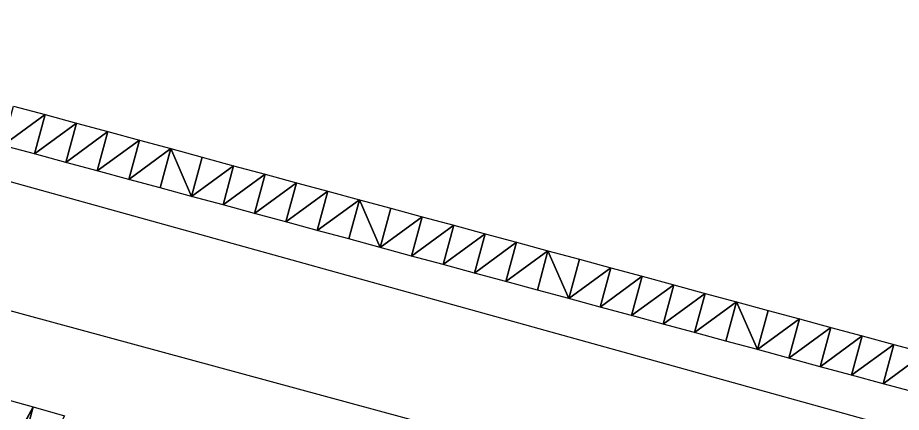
# Model space of a CAD drawing. Header units: metres. Extents: x 1882598 to 1885460, y 3171405 to 3171756.
# Drawn here: x 1883946.74 to 1883973.87, y 3171648.08 to 3171660.21 of the extents above; entities that cross this region are included whole.
import ezdxf

# ---------------------------------------------------------------- set-up
doc = ezdxf.new("R2010")
doc.units = ezdxf.units.M
doc.header["$MEASUREMENT"] = 0
doc.layers.add('00DR-R_HTA_Cl A', color=7, linetype='Continuous', true_color=0xcc0000)
doc.layers.add('Triangles surfaces projet', color=7, linetype='Continuous', true_color=0x848484)
doc.layers.add('Route - 27-28_RD561 IndG - Axe', color=1, linetype='Continuous')

msp = doc.modelspace()

# ---------------------------------------------------------------- linework, layer by layer
at = {"layer": '00DR-R_HTA_Cl A'}
msp.add_polyline3d([(1884140.277, 3171610.57, 149.882), (1884136.851, 3171603.855, 149.912), (1884134.819, 3171602.511, 149.943), (1884132.256, 3171602.571, 150.138), (1884128.626, 3171603.053, 150.295), (1884107.67, 3171608.875, 150.512), (1884091.849, 3171613.414, 150.792), (1884073.796, 3171618.552, 150.837), (1884047.812, 3171625.888, 151.097), (1884023.878, 3171632.74, 151.242), (1884015.443, 3171635.257, 151.2), (1884008.357, 3171637.466, 151.195), (1884002.02, 3171639.346, 151.252), (1883996.948, 3171640.747, 151.278), (1883973.83, 3171647.563, 151.576), (1883938.033, 3171657.516, 151.837), (1883928.705, 3171660.207, 152.712)], dxfattribs=at)
at = {"layer": 'Route - 27-28_RD561 IndG - Axe'}
msp.add_line((1883921.327, 3171658.024), (1884164.823, 3171592.026), dxfattribs=at)
at = {"layer": 'Triangles surfaces projet'}
for points in [[(1883947.577, 3171657.229, 152.164), (1883946.285, 3171656.284, 152.203), (1883946.612, 3171657.491, 152.172), (1883947.577, 3171657.229, 152.164)], [(1883947.25, 3171656.023, 152.196), (1883946.285, 3171656.284, 152.203), (1883947.577, 3171657.229, 152.164), (1883947.25, 3171656.023, 152.196)], [(1883948.542, 3171656.967, 152.157), (1883947.25, 3171656.023, 152.196), (1883947.577, 3171657.229, 152.164), (1883948.542, 3171656.967, 152.157)], [(1883948.215, 3171655.761, 152.189), (1883947.25, 3171656.023, 152.196), (1883948.542, 3171656.967, 152.157), (1883948.215, 3171655.761, 152.189)], [(1883949.507, 3171656.706, 152.15), (1883948.215, 3171655.761, 152.189), (1883948.542, 3171656.967, 152.157), (1883949.507, 3171656.706, 152.15)], [(1883949.18, 3171655.499, 152.182), (1883948.215, 3171655.761, 152.189), (1883949.507, 3171656.706, 152.15), (1883949.18, 3171655.499, 152.182)], [(1883950.472, 3171656.444, 152.143), (1883949.18, 3171655.499, 152.182), (1883949.507, 3171656.706, 152.15), (1883950.472, 3171656.444, 152.143)], [(1883950.145, 3171655.238, 152.174), (1883949.18, 3171655.499, 152.182), (1883950.472, 3171656.444, 152.143), (1883950.145, 3171655.238, 152.174)], [(1883951.437, 3171656.183, 152.136), (1883950.145, 3171655.238, 152.174), (1883950.472, 3171656.444, 152.143), (1883951.437, 3171656.183, 152.136)], [(1883951.11, 3171654.976, 152.167), (1883950.145, 3171655.238, 152.174), (1883951.437, 3171656.183, 152.136), (1883951.11, 3171654.976, 152.167)], [(1883952.076, 3171654.715, 152.16), (1883951.11, 3171654.976, 152.167), (1883951.437, 3171656.183, 152.136), (1883952.076, 3171654.715, 152.16)], [(1883952.403, 3171655.921, 152.129), (1883952.076, 3171654.715, 152.16), (1883951.437, 3171656.183, 152.136), (1883952.403, 3171655.921, 152.129)], [(1883953.368, 3171655.659, 152.122), (1883952.076, 3171654.715, 152.16), (1883952.403, 3171655.921, 152.129), (1883953.368, 3171655.659, 152.122)], [(1883953.041, 3171654.453, 152.153), (1883952.076, 3171654.715, 152.16), (1883953.368, 3171655.659, 152.122), (1883953.041, 3171654.453, 152.153)], [(1883954.333, 3171655.398, 152.115), (1883953.041, 3171654.453, 152.153), (1883953.368, 3171655.659, 152.122), (1883954.333, 3171655.398, 152.115)], [(1883954.006, 3171654.191, 152.146), (1883953.041, 3171654.453, 152.153), (1883954.333, 3171655.398, 152.115), (1883954.006, 3171654.191, 152.146)], [(1883955.298, 3171655.136, 152.108), (1883954.006, 3171654.191, 152.146), (1883954.333, 3171655.398, 152.115), (1883955.298, 3171655.136, 152.108)], [(1883954.971, 3171653.93, 152.139), (1883954.006, 3171654.191, 152.146), (1883955.298, 3171655.136, 152.108), (1883954.971, 3171653.93, 152.139)], [(1883956.263, 3171654.875, 152.101), (1883954.971, 3171653.93, 152.139), (1883955.298, 3171655.136, 152.108), (1883956.263, 3171654.875, 152.101)], [(1883955.936, 3171653.668, 152.132), (1883954.971, 3171653.93, 152.139), (1883956.263, 3171654.875, 152.101), (1883955.936, 3171653.668, 152.132)], [(1883957.229, 3171654.613, 152.094), (1883955.936, 3171653.668, 152.132), (1883956.263, 3171654.875, 152.101), (1883957.229, 3171654.613, 152.094)], [(1883956.901, 3171653.406, 152.125), (1883955.936, 3171653.668, 152.132), (1883957.229, 3171654.613, 152.094), (1883956.901, 3171653.406, 152.125)], [(1883957.867, 3171653.145, 152.118), (1883956.901, 3171653.406, 152.125), (1883957.229, 3171654.613, 152.094), (1883957.867, 3171653.145, 152.118)], [(1883958.194, 3171654.351, 152.087), (1883957.867, 3171653.145, 152.118), (1883957.229, 3171654.613, 152.094), (1883958.194, 3171654.351, 152.087)], [(1883959.159, 3171654.09, 152.08), (1883957.867, 3171653.145, 152.118), (1883958.194, 3171654.351, 152.087), (1883959.159, 3171654.09, 152.08)], [(1883958.832, 3171652.883, 152.111), (1883957.867, 3171653.145, 152.118), (1883959.159, 3171654.09, 152.08), (1883958.832, 3171652.883, 152.111)], [(1883960.124, 3171653.828, 152.072), (1883958.832, 3171652.883, 152.111), (1883959.159, 3171654.09, 152.08), (1883960.124, 3171653.828, 152.072)], [(1883959.797, 3171652.622, 152.104), (1883958.832, 3171652.883, 152.111), (1883960.124, 3171653.828, 152.072), (1883959.797, 3171652.622, 152.104)], [(1883961.089, 3171653.567, 152.065), (1883959.797, 3171652.622, 152.104), (1883960.124, 3171653.828, 152.072), (1883961.089, 3171653.567, 152.065)], [(1883960.762, 3171652.36, 152.097), (1883959.797, 3171652.622, 152.104), (1883961.089, 3171653.567, 152.065), (1883960.762, 3171652.36, 152.097)], [(1883962.054, 3171653.305, 152.058), (1883960.762, 3171652.36, 152.097), (1883961.089, 3171653.567, 152.065), (1883962.054, 3171653.305, 152.058)], [(1883961.727, 3171652.098, 152.09), (1883960.762, 3171652.36, 152.097), (1883962.054, 3171653.305, 152.058), (1883961.727, 3171652.098, 152.09)], [(1883963.02, 3171653.043, 152.051), (1883961.727, 3171652.098, 152.09), (1883962.054, 3171653.305, 152.058), (1883963.02, 3171653.043, 152.051)], [(1883962.693, 3171651.837, 152.083), (1883961.727, 3171652.098, 152.09), (1883963.02, 3171653.043, 152.051), (1883962.693, 3171651.837, 152.083)], [(1883963.658, 3171651.575, 152.075), (1883962.693, 3171651.837, 152.083), (1883963.02, 3171653.043, 152.051), (1883963.658, 3171651.575, 152.075)], [(1883963.985, 3171652.782, 152.044), (1883963.658, 3171651.575, 152.075), (1883963.02, 3171653.043, 152.051), (1883963.985, 3171652.782, 152.044)], [(1883964.95, 3171652.52, 152.037), (1883963.658, 3171651.575, 152.075), (1883963.985, 3171652.782, 152.044), (1883964.95, 3171652.52, 152.037)], [(1883964.623, 3171651.314, 152.068), (1883963.658, 3171651.575, 152.075), (1883964.95, 3171652.52, 152.037), (1883964.623, 3171651.314, 152.068)], [(1883965.915, 3171652.259, 152.03), (1883964.623, 3171651.314, 152.068), (1883964.95, 3171652.52, 152.037), (1883965.915, 3171652.259, 152.03)], [(1883965.588, 3171651.052, 152.061), (1883964.623, 3171651.314, 152.068), (1883965.915, 3171652.259, 152.03), (1883965.588, 3171651.052, 152.061)], [(1883966.88, 3171651.997, 152.023), (1883965.588, 3171651.052, 152.061), (1883965.915, 3171652.259, 152.03), (1883966.88, 3171651.997, 152.023)], [(1883966.553, 3171650.79, 152.054), (1883965.588, 3171651.052, 152.061), (1883966.88, 3171651.997, 152.023), (1883966.553, 3171650.79, 152.054)], [(1883967.845, 3171651.735, 152.016), (1883966.553, 3171650.79, 152.054), (1883966.88, 3171651.997, 152.023), (1883967.845, 3171651.735, 152.016)], [(1883967.518, 3171650.529, 152.047), (1883966.553, 3171650.79, 152.054), (1883967.845, 3171651.735, 152.016), (1883967.518, 3171650.529, 152.047)], [(1883968.811, 3171651.474, 152.009), (1883967.518, 3171650.529, 152.047), (1883967.845, 3171651.735, 152.016), (1883968.811, 3171651.474, 152.009)], [(1883968.484, 3171650.267, 152.04), (1883967.518, 3171650.529, 152.047), (1883968.811, 3171651.474, 152.009), (1883968.484, 3171650.267, 152.04)], [(1883969.449, 3171650.006, 152.033), (1883968.484, 3171650.267, 152.04), (1883968.811, 3171651.474, 152.009), (1883969.449, 3171650.006, 152.033)], [(1883969.776, 3171651.212, 152.002), (1883969.449, 3171650.006, 152.033), (1883968.811, 3171651.474, 152.009), (1883969.776, 3171651.212, 152.002)], [(1883970.741, 3171650.95, 151.995), (1883969.449, 3171650.006, 152.033), (1883969.776, 3171651.212, 152.002), (1883970.741, 3171650.95, 151.995)], [(1883970.414, 3171649.744, 152.026), (1883969.449, 3171650.006, 152.033), (1883970.741, 3171650.95, 151.995), (1883970.414, 3171649.744, 152.026)], [(1883971.706, 3171650.689, 151.988), (1883970.414, 3171649.744, 152.026), (1883970.741, 3171650.95, 151.995), (1883971.706, 3171650.689, 151.988)], [(1883971.379, 3171649.482, 152.019), (1883970.414, 3171649.744, 152.026), (1883971.706, 3171650.689, 151.988), (1883971.379, 3171649.482, 152.019)], [(1883972.671, 3171650.427, 151.981), (1883971.379, 3171649.482, 152.019), (1883971.706, 3171650.689, 151.988), (1883972.671, 3171650.427, 151.981)], [(1883972.344, 3171649.221, 152.012), (1883971.379, 3171649.482, 152.019), (1883972.671, 3171650.427, 151.981), (1883972.344, 3171649.221, 152.012)], [(1883973.636, 3171650.166, 151.973), (1883972.344, 3171649.221, 152.012), (1883972.671, 3171650.427, 151.981), (1883973.636, 3171650.166, 151.973)], [(1883973.309, 3171648.959, 152.005), (1883972.344, 3171649.221, 152.012), (1883973.636, 3171650.166, 151.973), (1883973.309, 3171648.959, 152.005)], [(1883974.602, 3171649.904, 151.966), (1883973.309, 3171648.959, 152.005), (1883973.636, 3171650.166, 151.973), (1883974.602, 3171649.904, 151.966)], [(1883974.275, 3171648.698, 151.998), (1883973.309, 3171648.959, 152.005), (1883974.602, 3171649.904, 151.966), (1883974.275, 3171648.698, 151.998)], [(1883945.075, 3171644.178, 151.781), (1883946.252, 3171648.52, 151.894), (1883947.214, 3171648.247, 151.886), (1883945.075, 3171644.178, 151.781)], [(1883947.214, 3171648.247, 152.236), (1883945.169, 3171644.524, 152.14), (1883946.252, 3171648.52, 152.244), (1883947.214, 3171648.247, 152.236)], [(1883945.075, 3171644.178, 151.781), (1883947.214, 3171648.247, 151.886), (1883946.041, 3171643.916, 151.774), (1883945.075, 3171644.178, 151.781)], [(1883946.134, 3171644.263, 152.133), (1883945.169, 3171644.524, 152.14), (1883947.214, 3171648.247, 152.236), (1883946.134, 3171644.263, 152.133)], [(1883946.041, 3171643.916, 151.774), (1883947.214, 3171648.247, 151.886), (1883948.177, 3171647.974, 151.879), (1883946.041, 3171643.916, 151.774)], [(1883948.177, 3171647.974, 152.229), (1883946.134, 3171644.263, 152.133), (1883947.214, 3171648.247, 152.236), (1883948.177, 3171647.974, 152.229)]]:
    msp.add_3dface(points, dxfattribs=at)

doc.saveas('drawing.dxf')
